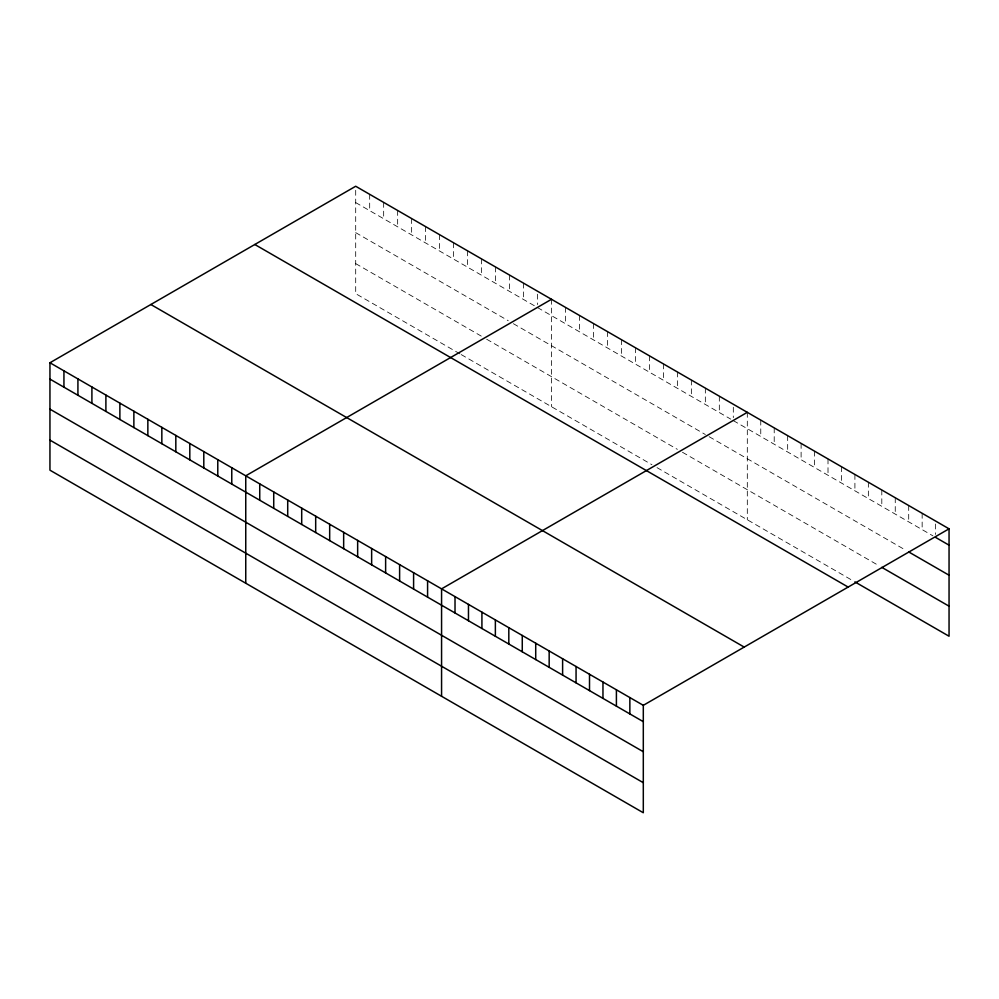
<?xml version="1.0" encoding="UTF-8"?>
<svg xmlns="http://www.w3.org/2000/svg" width="999" height="999" viewBox="0 0 999 999"><rect width="100%" height="100%" fill="white"/><g stroke="black" fill="none" stroke-linecap="round" stroke-linejoin="round"><path stroke-width="0.75" stroke-dasharray="5 3.75" d="M355.694 202.585L534.977 306.094M537.512 307.567L730.781 419.143M733.316 420.616L932.916 535.839M355.694 232.642L508.266 320.729M513.361 323.676L705.344 434.515M709.165 436.713L906.006 550.374M355.694 263.611L481.568 336.288M486.65 339.223L677.372 449.338M682.467 452.272L879.108 565.809M459.952 353.858L355.694 293.669L355.694 186.251M461.226 354.595L651.947 464.71M657.03 467.644L853.558 581.106M935.601 524.025L935.601 534.428M922.152 513.286L922.152 529.632M908.703 505.519L908.703 521.865M895.254 497.752L895.254 514.098M881.805 489.997L881.805 506.331M868.356 482.23L868.356 498.576M854.907 474.463L854.907 490.809M841.458 466.695L841.458 483.041M828.009 458.928L828.009 475.274M814.56 451.173L814.56 467.507M801.111 443.406L801.111 459.752M787.662 435.639L787.662 451.985M774.213 427.872L774.213 444.218M760.763 420.104L760.763 436.451M747.314 412.337L747.314 519.767M733.316 407.242L733.316 417.644M719.33 396.191L719.33 412.537M705.344 388.124L705.344 404.458M691.358 380.045L691.358 396.391M677.372 371.965L677.372 388.311M663.386 363.898L663.386 380.232M649.4 355.819L649.4 372.165M635.414 347.739L635.414 364.086M621.428 339.672L621.428 356.019M607.442 331.593L607.442 347.939M593.456 323.514L593.456 339.86M579.47 315.447L579.47 331.793M565.484 307.367L565.484 323.713M551.498 299.3L551.498 406.718M537.512 294.193L537.512 304.595M523.526 283.142L523.526 299.488M509.54 275.075L509.54 291.408M495.554 266.995L495.554 283.341M481.568 258.916L481.568 275.262M467.582 250.849L467.582 267.183M453.596 242.769L453.596 259.116M439.61 234.69L439.61 251.036M425.624 226.623L425.624 242.969M411.638 218.544L411.638 234.89M397.652 210.464L397.652 226.81M383.666 202.397L383.666 218.744M369.68 194.318L369.68 210.664"/><path stroke-width="1.5" d="M49.95 362.762L643.306 705.331L643.306 812.749L49.95 470.179L49.95 362.762L355.694 186.251L949.05 528.821L949.05 636.238L854.907 581.88M551.498 299.3L245.754 475.811L245.754 583.229M747.314 412.337L441.57 588.861L441.57 696.278M643.306 705.331L949.05 528.821M935.601 537.4L949.05 545.167M908.703 551.923L949.05 575.212M881.805 567.357L949.05 606.181M254.795 244.493L848.151 587.075M150.849 304.508L744.205 647.09M49.95 379.108L643.306 721.678M49.95 409.165L643.306 751.735M49.95 440.122L643.306 782.704M629.857 697.577L629.857 713.91M616.408 689.809L616.408 706.156M602.959 682.042L602.959 698.388M589.51 674.275L589.51 690.621M576.061 666.508L576.061 682.854M562.612 658.741L562.612 675.087M549.163 650.986L549.163 667.32M535.714 643.219L535.714 659.565M522.265 635.451L522.265 651.798M508.816 627.684L508.816 644.03M495.367 619.917L495.367 636.263M481.918 612.162L481.918 628.496M468.469 604.395L468.469 620.741M455.02 596.628L455.02 612.974M427.584 580.781L427.584 597.127M413.598 572.714L413.598 589.06M399.612 564.635L399.612 580.981M385.626 556.568L385.626 572.902M371.64 548.488L371.64 564.835M357.654 540.409L357.654 556.755M343.656 532.342L343.656 548.676M329.67 524.263L329.67 540.609M315.684 516.183L315.684 532.529M301.698 508.116L301.698 524.463M287.712 500.037L287.712 516.383M273.726 491.958L273.726 508.304M259.74 483.891L259.74 500.237M231.768 467.732L231.768 484.078M217.782 459.665L217.782 476.011M203.796 451.585L203.796 467.932M189.81 443.519L189.81 459.852M175.824 435.439L175.824 451.785M161.838 427.36L161.838 443.706M147.852 419.293L147.852 435.626M133.866 411.213L133.866 427.56M119.88 403.134L119.88 419.48M105.894 395.067L105.894 411.413M91.908 386.988L91.908 403.334M77.922 378.908L77.922 395.254M63.936 370.841L63.936 387.187"/></g></svg>
